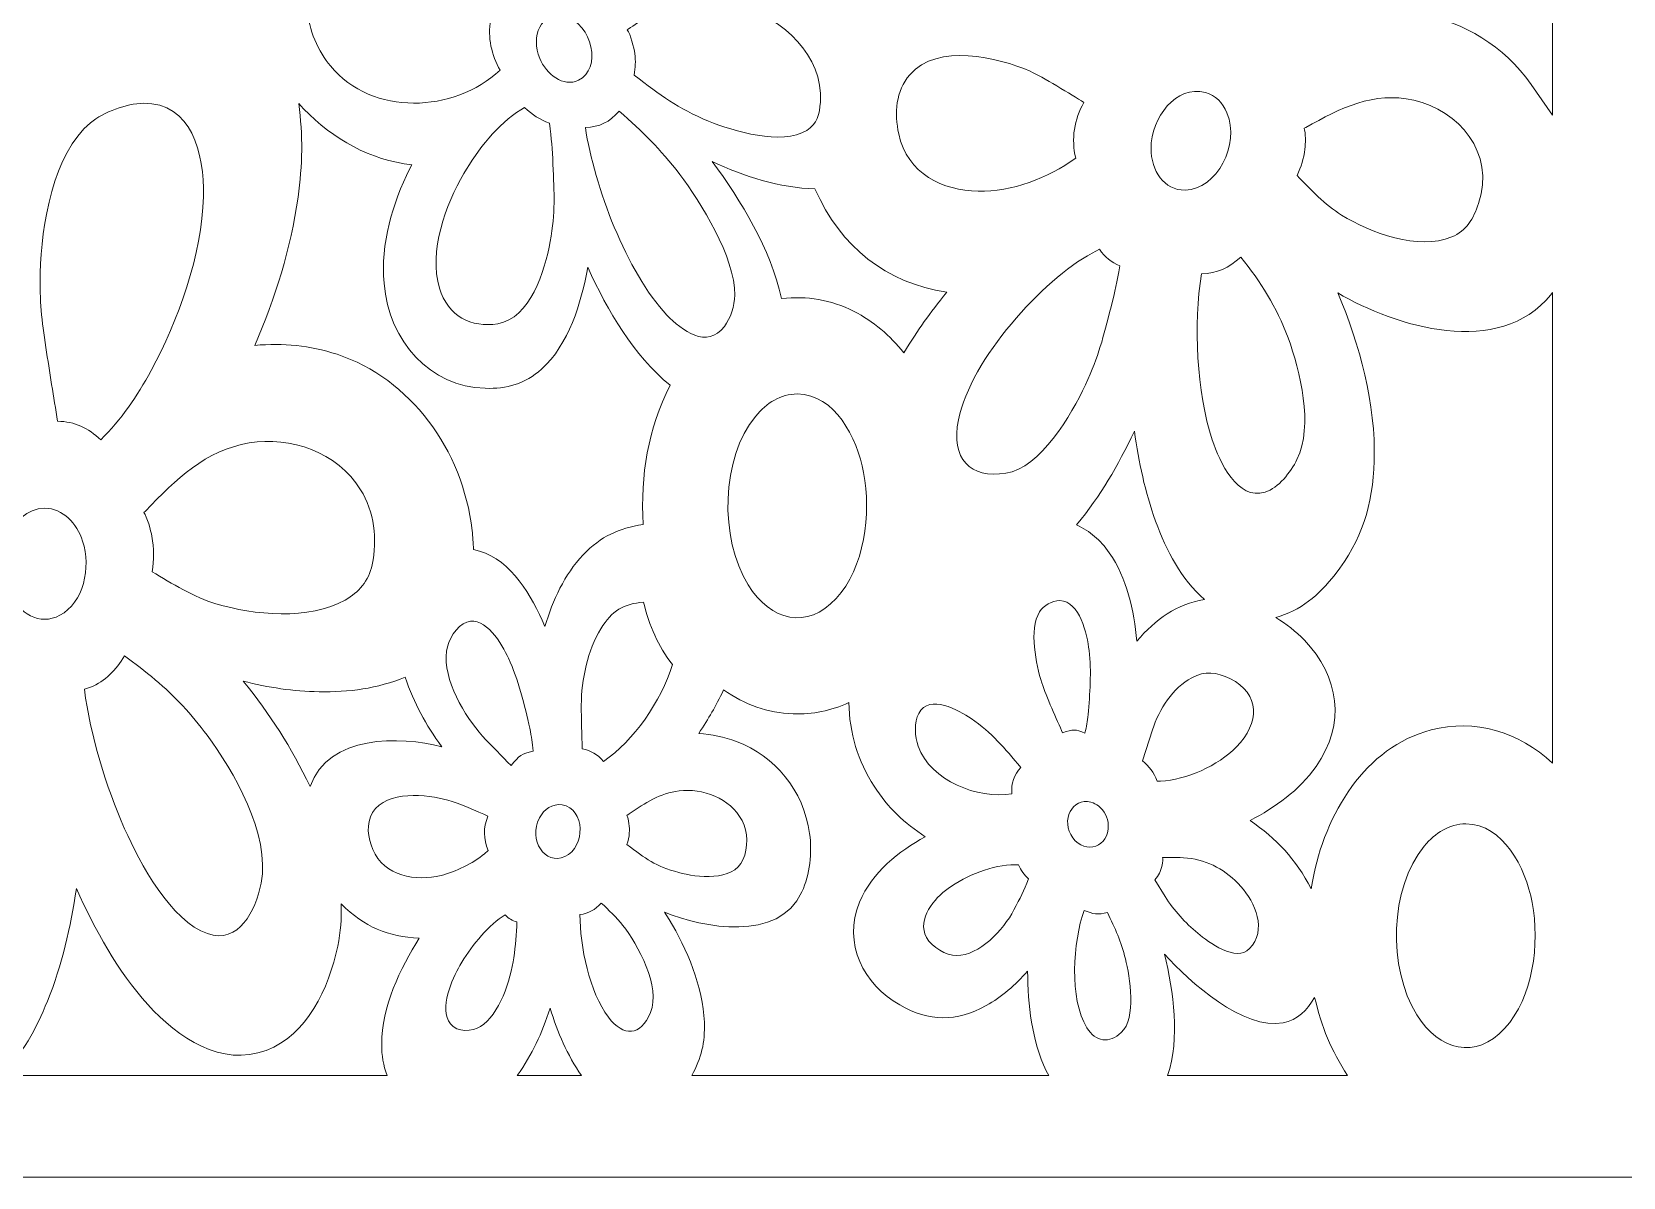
# Model space of a CAD drawing. Header units: centimetres. Extents: x -59 to 59, y -29 to 29.
# Drawn here: x -34.22 to -23.11, y -6.93 to 1.07 of the extents above; entities that cross this region are included whole.
import ezdxf

# ---------------------------------------------------------------- set-up
doc = ezdxf.new("R2010")
doc.units = ezdxf.units.CM
doc.header["$MEASUREMENT"] = 0
doc.layers.add('Camada 1', color=7, linetype='Continuous')

msp = doc.modelspace()

# ---------------------------------------------------------------- linework, layer by layer
at = {"layer": 'Camada 1', "color": 250, "lineweight": 9}
msp.add_open_spline([(-45.26401, 4.15292), (-45.26401, 4.15292), (-45.26401, 3.54479), (-45.26401, 3.54479), (-45.26401, 3.54479), (-45.26401, 3.54479), (-45.51398, 3.54479), (-45.51398, 3.54479), (-45.51398, 3.54479), (-45.51398, 3.54479), (-45.51398, 2.25923), (-45.51398, 2.25923), (-45.51398, 2.25923), (-45.51398, 2.25923), (-45.26401, 2.25923), (-45.26401, 2.25923), (-45.26401, 2.25923), (-45.26401, 2.25923), (-45.26401, 0.97365), (-45.26401, 0.97365), (-45.26401, 0.97365), (-45.26401, 0.97365), (-45.51398, 0.97365), (-45.51398, 0.97365), (-45.51398, 0.97365), (-45.51398, 0.97365), (-45.51398, -0.31242), (-45.51398, -0.31242), (-45.51398, -0.31242), (-45.51398, -0.31242), (-45.26401, -0.31242), (-45.26401, -0.31242), (-45.26401, -0.31242), (-45.26401, -0.31242), (-45.26401, -1.598), (-45.26401, -1.598), (-45.26401, -1.598), (-45.26401, -1.598), (-45.51398, -1.598), (-45.51398, -1.598), (-45.51398, -1.598), (-45.51398, -1.598), (-45.51398, -2.88408), (-45.51398, -2.88408), (-45.51398, -2.88408), (-45.51398, -2.88408), (-45.26401, -2.88408), (-45.26401, -2.88408), (-45.26401, -2.88408), (-45.26401, -2.88408), (-45.26401, -6.92629), (-45.26401, -6.92629), (-45.26401, -6.92629), (-45.26401, -6.92629), (-22.90393, -6.92629), (-22.90393, -6.92629), (-22.90393, -6.92629), (-22.90393, -6.92629), (-22.90393, -2.88408), (-22.90393, -2.88408), (-22.90393, -2.88408), (-22.90393, -2.88408), (-22.65396, -2.88408), (-22.65396, -2.88408), (-22.65396, -2.88408), (-22.65396, -2.88408), (-22.65396, -1.598), (-22.65396, -1.598), (-22.65396, -1.598), (-22.65396, -1.598), (-22.90393, -1.598), (-22.90393, -1.598), (-22.90393, -1.598), (-22.90393, -1.598), (-22.90393, -0.31242), (-22.90393, -0.31242), (-22.90393, -0.31242), (-22.90393, -0.31242), (-22.65396, -0.31242), (-22.65396, -0.31242), (-22.65396, -0.31242), (-22.65396, -0.31242), (-22.65396, 0.97365), (-22.65396, 0.97365), (-22.65396, 0.97365), (-22.65396, 0.97365), (-22.90393, 0.97365), (-22.90393, 0.97365), (-22.90393, 0.97365), (-22.90393, 0.97365), (-22.90393, 2.25923), (-22.90393, 2.25923), (-22.90393, 2.25923), (-22.90393, 2.25923), (-22.65396, 2.25923), (-22.65396, 2.25923), (-22.65396, 2.25923), (-22.65396, 2.25923), (-22.65396, 3.54479), (-22.65396, 3.54479), (-22.65396, 3.54479), (-22.65396, 3.54479), (-22.90393, 3.54479), (-22.90393, 3.54479), (-22.90393, 3.54479), (-22.90393, 3.54479), (-22.90393, 4.15292), (-22.90393, 4.15292)], degree=3, knots=[0, 0, 0, 0, 0.03571429, 0.03571429, 0.03571429, 0.03571429, 0.07142857, 0.07142857, 0.07142857, 0.07142857, 0.10714286, 0.10714286, 0.10714286, 0.10714286, 0.14285714, 0.14285714, 0.14285714, 0.14285714, 0.17857143, 0.17857143, 0.17857143, 0.17857143, 0.21428571, 0.21428571, 0.21428571, 0.21428571, 0.25, 0.25, 0.25, 0.25, 0.28571429, 0.28571429, 0.28571429, 0.28571429, 0.32142857, 0.32142857, 0.32142857, 0.32142857, 0.35714286, 0.35714286, 0.35714286, 0.35714286, 0.39285714, 0.39285714, 0.39285714, 0.39285714, 0.42857143, 0.42857143, 0.42857143, 0.42857143, 0.46428571, 0.46428571, 0.46428571, 0.46428571, 0.5, 0.5, 0.5, 0.5, 0.53571429, 0.53571429, 0.53571429, 0.53571429, 0.57142857, 0.57142857, 0.57142857, 0.57142857, 0.60714286, 0.60714286, 0.60714286, 0.60714286, 0.64285714, 0.64285714, 0.64285714, 0.64285714, 0.67857143, 0.67857143, 0.67857143, 0.67857143, 0.71428571, 0.71428571, 0.71428571, 0.71428571, 0.75, 0.75, 0.75, 0.75, 0.78571429, 0.78571429, 0.78571429, 0.78571429, 0.82142857, 0.82142857, 0.82142857, 0.82142857, 0.85714286, 0.85714286, 0.85714286, 0.85714286, 0.89285714, 0.89285714, 0.89285714, 0.89285714, 0.92857143, 0.92857143, 0.92857143, 0.92857143, 1, 1, 1, 1], dxfattribs=at)
at = {"layer": 'Camada 1', "color": 1, "lineweight": 9}
for points, knots in [([(-23.60548, 0.48565), (-23.60548, 0.48565), (-23.7555, 0.70055), (-23.7555, 0.70055), (-23.7555, 0.70055), (-23.94855, 0.97314), (-24.21917, 1.13034), (-24.52818, 1.19653), (-24.52818, 1.19653), (-24.52818, 1.19653), (-24.56116, 1.20321), (-24.56116, 1.20321), (-24.56116, 1.20321), (-24.37622, 1.42416), (-24.21953, 1.63954), (-24.08398, 1.89941), (-24.08398, 1.89941), (-23.87686, 2.29647), (-23.70876, 2.84544), (-23.9537, 3.26738), (-23.9537, 3.26738), (-23.96424, 3.28554), (-23.98972, 3.33042), (-24.00645, 3.34191), (-24.00645, 3.34191), (-24.00645, 3.34191), (-24.09635, 3.40414), (-24.09635, 3.40414), (-24.09635, 3.40414), (-24.09635, 3.40414), (-23.60547, 3.40424), (-23.60547, 3.40424), (-23.60547, 3.40424), (-23.60547, 3.40424), (-23.60548, 0.48565), (-23.60548, 0.48565)], [0, 0, 0, 0, 0.1, 0.1, 0.1, 0.1, 0.2, 0.2, 0.2, 0.2, 0.3, 0.3, 0.3, 0.3, 0.4, 0.4, 0.4, 0.4, 0.5, 0.5, 0.5, 0.5, 0.6, 0.6, 0.6, 0.6, 0.7, 0.7, 0.7, 0.7, 0.8, 0.8, 0.8, 0.8, 1, 1, 1, 1]), ([(-31.01252, 1.17396), (-31.12426, 1.22989), (-31.24105, 1.28771), (-31.35453, 1.3395), (-31.35453, 1.3395), (-31.52225, 1.41604), (-31.74794, 1.47531), (-31.92977, 1.47673), (-31.92977, 1.47673), (-32.09036, 1.47799), (-32.28837, 1.43141), (-32.29426, 1.22134), (-32.29426, 1.22134), (-32.29789, 1.09175), (-32.21639, 0.92363), (-32.13821, 0.82952), (-32.13821, 0.82952), (-31.84368, 0.47496), (-31.27736, 0.50215), (-30.95313, 0.79957), (-30.95313, 0.79957), (-31.0114, 0.90551), (-31.04313, 1.02795), (-31.01807, 1.15054), (-31.01807, 1.15054), (-31.01807, 1.15054), (-31.01252, 1.17396), (-31.01252, 1.17396)], [0, 0, 0, 0, 0.125, 0.125, 0.125, 0.125, 0.25, 0.25, 0.25, 0.25, 0.375, 0.375, 0.375, 0.375, 0.5, 0.5, 0.5, 0.5, 0.625, 0.625, 0.625, 0.625, 0.75, 0.75, 0.75, 0.75, 1, 1, 1, 1]), ([(-30.06586, 1.08211), (-30.04221, 1.0526), (-30.01813, 0.95373), (-30.01312, 0.91564), (-30.01312, 0.91564), (-30.00616, 0.86257), (-30.00794, 0.81832), (-30.01731, 0.76623), (-30.01731, 0.76623), (-29.8292, 0.62381), (-29.71944, 0.53505), (-29.49718, 0.44479), (-29.49718, 0.44479), (-29.32413, 0.37451), (-28.98611, 0.27276), (-28.81202, 0.38013), (-28.81202, 0.38013), (-28.74073, 0.4241), (-28.72305, 0.4935), (-28.71706, 0.57737), (-28.71706, 0.57737), (-28.69369, 0.90481), (-28.98936, 1.15622), (-29.25019, 1.24746), (-29.25019, 1.24746), (-29.42663, 1.30919), (-29.61418, 1.31443), (-29.78844, 1.2416), (-29.78844, 1.2416), (-29.88379, 1.20176), (-29.97191, 1.14519), (-30.05791, 1.08612), (-30.05791, 1.08612), (-30.05791, 1.08612), (-30.06586, 1.08211), (-30.06586, 1.08211)], [0, 0, 0, 0, 0.1, 0.1, 0.1, 0.1, 0.2, 0.2, 0.2, 0.2, 0.3, 0.3, 0.3, 0.3, 0.4, 0.4, 0.4, 0.4, 0.5, 0.5, 0.5, 0.5, 0.6, 0.6, 0.6, 0.6, 0.7, 0.7, 0.7, 0.7, 0.8, 0.8, 0.8, 0.8, 1, 1, 1, 1]), ([(-30.50607, 1.17829), (-30.30188, 1.12278), (-30.24383, 0.80641), (-30.40571, 0.72997), (-30.40571, 0.72997), (-30.51143, 0.68004), (-30.63077, 0.77126), (-30.67675, 0.88209), (-30.67675, 0.88209), (-30.74036, 1.03541), (-30.66908, 1.21315), (-30.50607, 1.17829)], [0, 0, 0, 0, 0.25, 0.25, 0.25, 0.25, 0.5, 0.5, 0.5, 0.5, 1, 1, 1, 1]), ([(-26.87835, 0.57506), (-26.95934, 0.62571), (-27.17347, 0.75798), (-27.2521, 0.79217), (-27.2521, 0.79217), (-27.48115, 0.89174), (-27.89709, 0.99185), (-28.09346, 0.76847), (-28.09346, 0.76847), (-28.19161, 0.65681), (-28.20046, 0.49856), (-28.17028, 0.35484), (-28.17028, 0.35484), (-28.11184, 0.07669), (-27.86156, -0.04089), (-27.61601, -0.04485), (-27.61601, -0.04485), (-27.37897, -0.04868), (-27.13101, 0.04527), (-26.93492, 0.18538), (-26.93492, 0.18538), (-26.96673, 0.32148), (-26.94543, 0.45535), (-26.87835, 0.57506)], [0, 0, 0, 0, 0.14285714, 0.14285714, 0.14285714, 0.14285714, 0.28571429, 0.28571429, 0.28571429, 0.28571429, 0.42857143, 0.42857143, 0.42857143, 0.42857143, 0.57142857, 0.57142857, 0.57142857, 0.57142857, 0.71428571, 0.71428571, 0.71428571, 0.71428571, 1, 1, 1, 1]), ([(-26.02943, 0.6453), (-25.95773, 0.6219), (-25.90986, 0.57646), (-25.8786, 0.50156), (-25.8786, 0.50156), (-25.78664, 0.28121), (-25.94746, -0.03146), (-26.1709, -0.03669), (-26.1709, -0.03669), (-26.31741, -0.04012), (-26.40926, 0.09972), (-26.40894, 0.25317), (-26.40894, 0.25317), (-26.40848, 0.47068), (-26.23342, 0.69746), (-26.02943, 0.6453)], [0, 0, 0, 0, 0.2, 0.2, 0.2, 0.2, 0.4, 0.4, 0.4, 0.4, 0.6, 0.6, 0.6, 0.6, 1, 1, 1, 1]), ([(-34.04185, -1.65039), (-34.0706, -1.48003), (-34.09763, -1.30686), (-34.12417, -1.13591), (-34.12417, -1.13591), (-34.15392, -0.94419), (-34.16822, -0.81257), (-34.16333, -0.61421), (-34.16333, -0.61421), (-34.15521, -0.28504), (-34.07438, 0.2188), (-33.81152, 0.43347), (-33.81152, 0.43347), (-33.7206, 0.50773), (-33.56067, 0.56747), (-33.44433, 0.56913), (-33.44433, 0.56913), (-33.10715, 0.57391), (-33.01716, 0.22186), (-33.02418, -0.08144), (-33.02418, -0.08144), (-33.03359, -0.48754), (-33.20174, -0.95034), (-33.38921, -1.29576), (-33.38921, -1.29576), (-33.48865, -1.47897), (-33.59695, -1.63621), (-33.74082, -1.78034), (-33.74082, -1.78034), (-33.83053, -1.69546), (-33.92182, -1.65225), (-34.04185, -1.65039)], [0, 0, 0, 0, 0.11111111, 0.11111111, 0.11111111, 0.11111111, 0.22222222, 0.22222222, 0.22222222, 0.22222222, 0.33333333, 0.33333333, 0.33333333, 0.33333333, 0.44444444, 0.44444444, 0.44444444, 0.44444444, 0.55555556, 0.55555556, 0.55555556, 0.55555556, 0.66666667, 0.66666667, 0.66666667, 0.66666667, 0.77777778, 0.77777778, 0.77777778, 0.77777778, 1, 1, 1, 1]), ([(-31.13887, -2.54547), (-30.90783, -2.59022), (-30.75424, -2.82565), (-30.6601, -3.03859), (-30.6601, -3.03859), (-30.6601, -3.03859), (-30.64095, -3.08362), (-30.64095, -3.08362), (-30.64095, -3.08362), (-30.5839, -2.89826), (-30.50472, -2.72148), (-30.37365, -2.5832), (-30.37365, -2.5832), (-30.24663, -2.44916), (-30.12537, -2.40107), (-29.95498, -2.36987), (-29.95498, -2.36987), (-29.97385, -2.0262), (-29.91978, -1.70369), (-29.76694, -1.39895), (-29.76694, -1.39895), (-30.02407, -1.18754), (-30.19945, -0.88344), (-30.34113, -0.57537), (-30.34113, -0.57537), (-30.38581, -0.82599), (-30.47486, -1.11593), (-30.663, -1.28607), (-30.663, -1.28607), (-30.77892, -1.3909), (-30.90883, -1.42462), (-31.05752, -1.42027), (-31.05752, -1.42027), (-31.44147, -1.40903), (-31.72663, -1.09863), (-31.76321, -0.68731), (-31.76321, -0.68731), (-31.78753, -0.41392), (-31.70454, -0.12832), (-31.58474, 0.10967), (-31.58474, 0.10967), (-31.58474, 0.10967), (-31.56986, 0.13878), (-31.56986, 0.13878), (-31.56986, 0.13878), (-31.85916, 0.17535), (-32.11506, 0.31276), (-32.32446, 0.53051), (-32.32446, 0.53051), (-32.32446, 0.53051), (-32.35895, 0.56748), (-32.35895, 0.56748), (-32.35895, 0.56748), (-32.32837, 0.34323), (-32.33277, 0.13963), (-32.3639, -0.08543), (-32.3639, -0.08543), (-32.4143, -0.44981), (-32.52308, -0.78658), (-32.66516, -1.12044), (-32.66516, -1.12044), (-32.46417, -1.1055), (-32.28525, -1.11871), (-32.09109, -1.18301), (-32.09109, -1.18301), (-31.58071, -1.352), (-31.21371, -1.84737), (-31.14841, -2.41199), (-31.14841, -2.41199), (-31.14295, -2.45921), (-31.14089, -2.49823), (-31.13887, -2.54547)], [0, 0, 0, 0, 0.05263158, 0.05263158, 0.05263158, 0.05263158, 0.10526316, 0.10526316, 0.10526316, 0.10526316, 0.15789474, 0.15789474, 0.15789474, 0.15789474, 0.21052632, 0.21052632, 0.21052632, 0.21052632, 0.26315789, 0.26315789, 0.26315789, 0.26315789, 0.31578947, 0.31578947, 0.31578947, 0.31578947, 0.36842105, 0.36842105, 0.36842105, 0.36842105, 0.42105263, 0.42105263, 0.42105263, 0.42105263, 0.47368421, 0.47368421, 0.47368421, 0.47368421, 0.52631579, 0.52631579, 0.52631579, 0.52631579, 0.57894737, 0.57894737, 0.57894737, 0.57894737, 0.63157895, 0.63157895, 0.63157895, 0.63157895, 0.68421053, 0.68421053, 0.68421053, 0.68421053, 0.73684211, 0.73684211, 0.73684211, 0.73684211, 0.78947368, 0.78947368, 0.78947368, 0.78947368, 0.84210526, 0.84210526, 0.84210526, 0.84210526, 0.89473684, 0.89473684, 0.89473684, 0.89473684, 1, 1, 1, 1]), ([(-25.34036, 0.39463), (-25.32795, 0.36797), (-25.33098, 0.2815), (-25.33467, 0.24975), (-25.33467, 0.24975), (-25.34249, 0.18239), (-25.36107, 0.12593), (-25.38963, 0.06597), (-25.38963, 0.06597), (-25.294, -0.03339), (-25.19453, -0.13979), (-25.07911, -0.21091), (-25.07911, -0.21091), (-24.87905, -0.3342), (-24.54005, -0.46197), (-24.31009, -0.36386), (-24.31009, -0.36386), (-24.20702, -0.31989), (-24.15837, -0.23848), (-24.12204, -0.12925), (-24.12204, -0.12925), (-24.0044, 0.22456), (-24.26171, 0.52028), (-24.57517, 0.59058), (-24.57517, 0.59058), (-24.8563, 0.65364), (-25.0853, 0.53705), (-25.32903, 0.39988), (-25.32903, 0.39988), (-25.32903, 0.39988), (-25.34036, 0.39463), (-25.34036, 0.39463)], [0, 0, 0, 0, 0.11111111, 0.11111111, 0.11111111, 0.11111111, 0.22222222, 0.22222222, 0.22222222, 0.22222222, 0.33333333, 0.33333333, 0.33333333, 0.33333333, 0.44444444, 0.44444444, 0.44444444, 0.44444444, 0.55555556, 0.55555556, 0.55555556, 0.55555556, 0.66666667, 0.66666667, 0.66666667, 0.66666667, 0.77777778, 0.77777778, 0.77777778, 0.77777778, 1, 1, 1, 1]), ([(-30.6079, 0.4296), (-30.59525, 0.31959), (-30.58851, 0.25317), (-30.58385, 0.14358), (-30.58385, 0.14358), (-30.57494, -0.06591), (-30.56581, -0.18699), (-30.60388, -0.39672), (-30.60388, -0.39672), (-30.64083, -0.60022), (-30.74495, -0.93403), (-30.96994, -0.96972), (-30.96994, -0.96972), (-31.15349, -0.99883), (-31.3176, -0.91821), (-31.37654, -0.72123), (-31.37654, -0.72123), (-31.45307, -0.46549), (-31.33354, -0.13835), (-31.20668, 0.07788), (-31.20668, 0.07788), (-31.10804, 0.24599), (-30.96944, 0.42395), (-30.80777, 0.52437), (-30.80777, 0.52437), (-30.80777, 0.52437), (-30.7828, 0.5392), (-30.7828, 0.5392), (-30.7828, 0.5392), (-30.72581, 0.48687), (-30.67786, 0.45631), (-30.6079, 0.4296)], [0, 0, 0, 0, 0.11111111, 0.11111111, 0.11111111, 0.11111111, 0.22222222, 0.22222222, 0.22222222, 0.22222222, 0.33333333, 0.33333333, 0.33333333, 0.33333333, 0.44444444, 0.44444444, 0.44444444, 0.44444444, 0.55555556, 0.55555556, 0.55555556, 0.55555556, 0.66666667, 0.66666667, 0.66666667, 0.66666667, 0.77777778, 0.77777778, 0.77777778, 0.77777778, 1, 1, 1, 1]), ([(-30.12248, 0.51522), (-30.1866, 0.43633), (-30.26102, 0.40376), (-30.35749, 0.40025), (-30.35749, 0.40025), (-30.29709, -0.00908), (-30.07012, -0.61104), (-29.78852, -0.90884), (-29.78852, -0.90884), (-29.68464, -1.0187), (-29.50781, -1.14788), (-29.38726, -0.98856), (-29.38726, -0.98856), (-29.34423, -0.93168), (-29.31586, -0.84432), (-29.31504, -0.77107), (-29.31504, -0.77107), (-29.3121, -0.5046), (-29.5524, -0.12014), (-29.69926, 0.07256), (-29.69926, 0.07256), (-29.83814, 0.25479), (-29.95613, 0.36811), (-30.12248, 0.51522)], [0, 0, 0, 0, 0.14285714, 0.14285714, 0.14285714, 0.14285714, 0.28571429, 0.28571429, 0.28571429, 0.28571429, 0.42857143, 0.42857143, 0.42857143, 0.42857143, 0.57142857, 0.57142857, 0.57142857, 0.57142857, 0.71428571, 0.71428571, 0.71428571, 0.71428571, 1, 1, 1, 1]), ([(-28.13503, -1.17253), (-28.02983, -1.00206), (-27.95899, -0.90331), (-27.83446, -0.74841), (-27.83446, -0.74841), (-28.25866, -0.68489), (-28.57209, -0.43867), (-28.75552, -0.02821), (-28.75552, -0.02821), (-28.99797, -0.02118), (-29.25329, 0.05888), (-29.47378, 0.16389), (-29.47378, 0.16389), (-29.26714, -0.11376), (-29.06715, -0.44484), (-28.98786, -0.79449), (-28.98786, -0.79449), (-28.80821, -0.77449), (-28.64654, -0.80067), (-28.48202, -0.88356), (-28.48202, -0.88356), (-28.34836, -0.9509), (-28.23104, -1.05237), (-28.13503, -1.17253)], [0, 0, 0, 0, 0.14285714, 0.14285714, 0.14285714, 0.14285714, 0.28571429, 0.28571429, 0.28571429, 0.28571429, 0.42857143, 0.42857143, 0.42857143, 0.42857143, 0.57142857, 0.57142857, 0.57142857, 0.57142857, 0.71428571, 0.71428571, 0.71428571, 0.71428571, 1, 1, 1, 1]), ([(-26.62644, -0.5666), (-26.64812, -0.67924), (-26.65976, -0.74201), (-26.68814, -0.85182), (-26.68814, -0.85182), (-26.74528, -1.07298), (-26.77063, -1.18812), (-26.86689, -1.3964), (-26.86689, -1.3964), (-26.96392, -1.60637), (-27.1827, -1.97663), (-27.42206, -2.01312), (-27.42206, -2.01312), (-27.67172, -2.05117), (-27.80912, -1.91345), (-27.75306, -1.63945), (-27.75306, -1.63945), (-27.66602, -1.21404), (-27.16706, -0.66635), (-26.81993, -0.47606), (-26.81993, -0.47606), (-26.81993, -0.47606), (-26.76973, -0.45018), (-26.76973, -0.45018), (-26.76973, -0.45018), (-26.7278, -0.50548), (-26.68789, -0.53897), (-26.62644, -0.5666)], [0, 0, 0, 0, 0.125, 0.125, 0.125, 0.125, 0.25, 0.25, 0.25, 0.25, 0.375, 0.375, 0.375, 0.375, 0.5, 0.5, 0.5, 0.5, 0.625, 0.625, 0.625, 0.625, 0.75, 0.75, 0.75, 0.75, 1, 1, 1, 1]), ([(-25.78268, -0.50536), (-25.86523, -0.57987), (-25.94877, -0.61862), (-26.05707, -0.62129), (-26.05707, -0.62129), (-26.11157, -0.97036), (-26.09238, -1.44704), (-25.98151, -1.78098), (-25.98151, -1.78098), (-25.93032, -1.93519), (-25.80584, -2.20445), (-25.6131, -2.14499), (-25.6131, -2.14499), (-25.51826, -2.11573), (-25.43423, -2.00634), (-25.39004, -1.91717), (-25.39004, -1.91717), (-25.27408, -1.68315), (-25.36699, -1.29537), (-25.45222, -1.06798), (-25.45222, -1.06798), (-25.53366, -0.85071), (-25.64071, -0.67961), (-25.78268, -0.50536)], [0, 0, 0, 0, 0.14285714, 0.14285714, 0.14285714, 0.14285714, 0.28571429, 0.28571429, 0.28571429, 0.28571429, 0.42857143, 0.42857143, 0.42857143, 0.42857143, 0.57142857, 0.57142857, 0.57142857, 0.57142857, 0.71428571, 0.71428571, 0.71428571, 0.71428571, 1, 1, 1, 1]), ([(-23.60548, -0.75103), (-23.60548, -0.75103), (-23.60548, -4.03746), (-23.60548, -4.03746), (-23.60548, -4.03746), (-23.84307, -3.81695), (-24.14703, -3.72407), (-24.45394, -3.80481), (-24.45394, -3.80481), (-24.9124, -3.92539), (-25.19459, -4.3857), (-25.28222, -4.86149), (-25.28222, -4.86149), (-25.28222, -4.86149), (-25.29106, -4.91314), (-25.29106, -4.91314), (-25.29106, -4.91314), (-25.39842, -4.70554), (-25.53447, -4.56408), (-25.71746, -4.43644), (-25.71746, -4.43644), (-25.54248, -4.34511), (-25.37535, -4.22866), (-25.2562, -4.05957), (-25.2562, -4.05957), (-25.04701, -3.76273), (-25.09642, -3.43027), (-25.33752, -3.17884), (-25.33752, -3.17884), (-25.4006, -3.11306), (-25.46275, -3.06721), (-25.53847, -3.02079), (-25.53847, -3.02079), (-25.36766, -2.97197), (-25.23628, -2.86414), (-25.12341, -2.71945), (-25.12341, -2.71945), (-24.93855, -2.48251), (-24.85941, -2.23565), (-24.85069, -1.92803), (-24.85069, -1.92803), (-24.83937, -1.52931), (-24.95196, -1.11414), (-25.10507, -0.75464), (-25.10507, -0.75464), (-24.70382, -0.9914), (-23.97619, -1.21289), (-23.61785, -0.7669), (-23.61785, -0.7669), (-23.61785, -0.7669), (-23.60548, -0.75103), (-23.60548, -0.75103)], [0, 0, 0, 0, 0.07142857, 0.07142857, 0.07142857, 0.07142857, 0.14285714, 0.14285714, 0.14285714, 0.14285714, 0.21428571, 0.21428571, 0.21428571, 0.21428571, 0.28571429, 0.28571429, 0.28571429, 0.28571429, 0.35714286, 0.35714286, 0.35714286, 0.35714286, 0.42857143, 0.42857143, 0.42857143, 0.42857143, 0.5, 0.5, 0.5, 0.5, 0.57142857, 0.57142857, 0.57142857, 0.57142857, 0.64285714, 0.64285714, 0.64285714, 0.64285714, 0.71428571, 0.71428571, 0.71428571, 0.71428571, 0.78571429, 0.78571429, 0.78571429, 0.78571429, 0.85714286, 0.85714286, 0.85714286, 0.85714286, 1, 1, 1, 1]), ([(-28.87834, -1.45907), (-28.61507, -1.46441), (-28.46298, -1.7613), (-28.41539, -2.00893), (-28.41539, -2.00893), (-28.35997, -2.29742), (-28.40982, -2.67262), (-28.60743, -2.88801), (-28.60743, -2.88801), (-28.80817, -3.10682), (-29.06513, -3.04406), (-29.22096, -2.79262), (-29.22096, -2.79262), (-29.42361, -2.46562), (-29.41107, -1.90751), (-29.16873, -1.61486), (-29.16873, -1.61486), (-29.09081, -1.52075), (-28.99585, -1.46145), (-28.87834, -1.45907)], [0, 0, 0, 0, 0.16666667, 0.16666667, 0.16666667, 0.16666667, 0.33333333, 0.33333333, 0.33333333, 0.33333333, 0.5, 0.5, 0.5, 0.5, 0.66666667, 0.66666667, 0.66666667, 0.66666667, 1, 1, 1, 1]), ([(-33.44066, -2.28828), (-33.4169, -2.31608), (-33.39117, -2.41639), (-33.38435, -2.45326), (-33.38435, -2.45326), (-33.36838, -2.53961), (-33.36978, -2.61477), (-33.38272, -2.70097), (-33.38272, -2.70097), (-33.24684, -2.78094), (-33.08425, -2.88019), (-32.93757, -2.924), (-32.93757, -2.924), (-32.675, -3.00243), (-32.28424, -3.04198), (-32.03433, -2.89807), (-32.03433, -2.89807), (-31.94141, -2.84456), (-31.87028, -2.76513), (-31.84633, -2.65231), (-31.84633, -2.65231), (-31.80832, -2.47327), (-31.83078, -2.28189), (-31.92662, -2.12798), (-31.92662, -2.12798), (-32.09194, -1.86251), (-32.41674, -1.75395), (-32.70371, -1.80195), (-32.70371, -1.80195), (-33.01139, -1.85343), (-33.21334, -2.05228), (-33.42926, -2.27811), (-33.42926, -2.27811), (-33.42926, -2.27811), (-33.44066, -2.28828), (-33.44066, -2.28828)], [0, 0, 0, 0, 0.1, 0.1, 0.1, 0.1, 0.2, 0.2, 0.2, 0.2, 0.3, 0.3, 0.3, 0.3, 0.4, 0.4, 0.4, 0.4, 0.5, 0.5, 0.5, 0.5, 0.6, 0.6, 0.6, 0.6, 0.7, 0.7, 0.7, 0.7, 0.8, 0.8, 0.8, 0.8, 1, 1, 1, 1]), ([(-26.92868, -2.37341), (-26.83307, -2.4179), (-26.76405, -2.47842), (-26.70093, -2.56776), (-26.70093, -2.56776), (-26.57722, -2.74282), (-26.52765, -2.97092), (-26.50848, -3.18595), (-26.50848, -3.18595), (-26.37539, -3.03194), (-26.23208, -2.92501), (-26.03611, -2.89502), (-26.03611, -2.89502), (-26.19827, -2.75173), (-26.30127, -2.55606), (-26.37677, -2.34774), (-26.37677, -2.34774), (-26.45252, -2.13869), (-26.49245, -1.94022), (-26.5253, -1.71971), (-26.5253, -1.71971), (-26.6433, -1.96756), (-26.75847, -2.16426), (-26.92868, -2.37341)], [0, 0, 0, 0, 0.14285714, 0.14285714, 0.14285714, 0.14285714, 0.28571429, 0.28571429, 0.28571429, 0.28571429, 0.42857143, 0.42857143, 0.42857143, 0.42857143, 0.57142857, 0.57142857, 0.57142857, 0.57142857, 0.71428571, 0.71428571, 0.71428571, 0.71428571, 1, 1, 1, 1]), ([(-34.13261, -2.25658), (-34.002, -2.26037), (-33.90927, -2.36143), (-33.86757, -2.48755), (-33.86757, -2.48755), (-33.80654, -2.67212), (-33.86145, -2.91736), (-34.02643, -3.00482), (-34.02643, -3.00482), (-34.16801, -3.07988), (-34.31368, -2.99247), (-34.38086, -2.84391), (-34.38086, -2.84391), (-34.48561, -2.6123), (-34.3837, -2.26497), (-34.13261, -2.25658)], [0, 0, 0, 0, 0.2, 0.2, 0.2, 0.2, 0.4, 0.4, 0.4, 0.4, 0.6, 0.6, 0.6, 0.6, 1, 1, 1, 1]), ([(-29.74978, -3.34907), (-29.85304, -3.21409), (-29.9096, -3.08244), (-29.95186, -2.91378), (-29.95186, -2.91378), (-30.08959, -2.92186), (-30.1734, -2.97452), (-30.24979, -3.09847), (-30.24979, -3.09847), (-30.34209, -3.24824), (-30.38563, -3.45388), (-30.38634, -3.63183), (-30.38634, -3.63183), (-30.38672, -3.72726), (-30.38276, -3.8395), (-30.38018, -3.93714), (-30.38018, -3.93714), (-30.31732, -3.94852), (-30.27391, -3.97406), (-30.2313, -4.02403), (-30.2313, -4.02403), (-30.02021, -3.88097), (-29.82951, -3.60555), (-29.74978, -3.34907)], [0, 0, 0, 0, 0.14285714, 0.14285714, 0.14285714, 0.14285714, 0.28571429, 0.28571429, 0.28571429, 0.28571429, 0.42857143, 0.42857143, 0.42857143, 0.42857143, 0.57142857, 0.57142857, 0.57142857, 0.57142857, 0.71428571, 0.71428571, 0.71428571, 0.71428571, 1, 1, 1, 1]), ([(-27.02597, -3.8253), (-27.06436, -3.73797), (-27.14167, -3.56913), (-27.17094, -3.47691), (-27.17094, -3.47691), (-27.21152, -3.34907), (-27.26302, -3.10223), (-27.18672, -2.98079), (-27.18672, -2.98079), (-27.16028, -2.93872), (-27.09779, -2.90007), (-27.04666, -2.90181), (-27.04666, -2.90181), (-26.90451, -2.90668), (-26.85517, -3.13539), (-26.84123, -3.25115), (-26.84123, -3.25115), (-26.82402, -3.39415), (-26.83506, -3.55526), (-26.84813, -3.69817), (-26.84813, -3.69817), (-26.8527, -3.74805), (-26.85762, -3.77795), (-26.8702, -3.82647), (-26.8702, -3.82647), (-26.93607, -3.80066), (-26.9541, -3.79772), (-27.02597, -3.8253)], [0, 0, 0, 0, 0.125, 0.125, 0.125, 0.125, 0.25, 0.25, 0.25, 0.25, 0.375, 0.375, 0.375, 0.375, 0.5, 0.5, 0.5, 0.5, 0.625, 0.625, 0.625, 0.625, 0.75, 0.75, 0.75, 0.75, 1, 1, 1, 1]), ([(-30.87634, -4.05401), (-30.93987, -3.98883), (-31.01426, -3.91427), (-31.07518, -3.84751), (-31.07518, -3.84751), (-31.19958, -3.71119), (-31.35387, -3.45225), (-31.32669, -3.25456), (-31.32669, -3.25456), (-31.31662, -3.18129), (-31.25842, -3.07666), (-31.18471, -3.05182), (-31.18471, -3.05182), (-31.05314, -3.00748), (-30.94032, -3.20626), (-30.89424, -3.30486), (-30.89424, -3.30486), (-30.82663, -3.4495), (-30.78104, -3.63632), (-30.74633, -3.79313), (-30.74633, -3.79313), (-30.73249, -3.85568), (-30.72699, -3.88937), (-30.72251, -3.95339), (-30.72251, -3.95339), (-30.80499, -3.97016), (-30.81741, -3.9823), (-30.87634, -4.05401)], [0, 0, 0, 0, 0.125, 0.125, 0.125, 0.125, 0.25, 0.25, 0.25, 0.25, 0.375, 0.375, 0.375, 0.375, 0.5, 0.5, 0.5, 0.5, 0.625, 0.625, 0.625, 0.625, 0.75, 0.75, 0.75, 0.75, 1, 1, 1, 1]), ([(-33.57472, -3.28815), (-33.63438, -3.38743), (-33.70927, -3.46389), (-33.8134, -3.50655), (-33.8134, -3.50655), (-33.8134, -3.50655), (-33.85529, -3.52112), (-33.85529, -3.52112), (-33.85529, -3.52112), (-33.81181, -3.84459), (-33.7047, -4.19949), (-33.57407, -4.495), (-33.57407, -4.495), (-33.4685, -4.73385), (-33.24748, -5.14159), (-32.99681, -5.22655), (-32.99681, -5.22655), (-32.77653, -5.30121), (-32.66043, -5.06962), (-32.62137, -4.8738), (-32.62137, -4.8738), (-32.55434, -4.53769), (-32.81841, -4.08379), (-32.99766, -3.84242), (-32.99766, -3.84242), (-33.10782, -3.69406), (-33.22156, -3.57021), (-33.36069, -3.45438), (-33.36069, -3.45438), (-33.43284, -3.39432), (-33.49869, -3.34231), (-33.57472, -3.28815)], [0, 0, 0, 0, 0.11111111, 0.11111111, 0.11111111, 0.11111111, 0.22222222, 0.22222222, 0.22222222, 0.22222222, 0.33333333, 0.33333333, 0.33333333, 0.33333333, 0.44444444, 0.44444444, 0.44444444, 0.44444444, 0.55555556, 0.55555556, 0.55555556, 0.55555556, 0.66666667, 0.66666667, 0.66666667, 0.66666667, 0.77777778, 0.77777778, 0.77777778, 0.77777778, 1, 1, 1, 1]), ([(-31.61526, -3.43539), (-31.80964, -3.51652), (-32.00901, -3.5421), (-32.21652, -3.53829), (-32.21652, -3.53829), (-32.39478, -3.53502), (-32.57321, -3.50972), (-32.7462, -3.46346), (-32.7462, -3.46346), (-32.55675, -3.69745), (-32.41201, -3.92412), (-32.27932, -4.20014), (-32.27932, -4.20014), (-32.15403, -3.83675), (-31.65033, -3.84703), (-31.3608, -3.92163), (-31.3608, -3.92163), (-31.47284, -3.76642), (-31.55422, -3.6213), (-31.61526, -3.43539)], [0, 0, 0, 0, 0.16666667, 0.16666667, 0.16666667, 0.16666667, 0.33333333, 0.33333333, 0.33333333, 0.33333333, 0.5, 0.5, 0.5, 0.5, 0.66666667, 0.66666667, 0.66666667, 0.66666667, 1, 1, 1, 1]), ([(-26.46858, -4.02016), (-26.46858, -4.02016), (-26.39955, -3.80459), (-26.39955, -3.80459), (-26.39955, -3.80459), (-26.3513, -3.65945), (-26.25674, -3.51049), (-26.12475, -3.4409), (-26.12475, -3.4409), (-26.03006, -3.39098), (-25.95165, -3.40044), (-25.85771, -3.44666), (-25.85771, -3.44666), (-25.64449, -3.55156), (-25.65042, -3.75726), (-25.81222, -3.92277), (-25.81222, -3.92277), (-25.94158, -4.0551), (-26.16388, -4.15501), (-26.34233, -4.16132), (-26.34233, -4.16132), (-26.34233, -4.16132), (-26.36679, -4.16167), (-26.36679, -4.16167), (-26.36679, -4.16167), (-26.38919, -4.10129), (-26.42075, -4.05926), (-26.46858, -4.02016)], [0, 0, 0, 0, 0.125, 0.125, 0.125, 0.125, 0.25, 0.25, 0.25, 0.25, 0.375, 0.375, 0.375, 0.375, 0.5, 0.5, 0.5, 0.5, 0.625, 0.625, 0.625, 0.625, 0.75, 0.75, 0.75, 0.75, 1, 1, 1, 1]), ([(-29.6139, -6.21757), (-29.5479, -6.09195), (-29.52153, -5.99022), (-29.52715, -5.84382), (-29.52715, -5.84382), (-29.53652, -5.59972), (-29.64949, -5.32881), (-29.77259, -5.12801), (-29.77259, -5.12801), (-29.77259, -5.12801), (-29.8051, -5.07614), (-29.8051, -5.07614), (-29.8051, -5.07614), (-29.53766, -5.18679), (-29.00845, -5.28952), (-28.84598, -4.93548), (-28.84598, -4.93548), (-28.79073, -4.81507), (-28.77382, -4.66004), (-28.79237, -4.52755), (-28.79237, -4.52755), (-28.8347, -4.22528), (-29.03525, -3.9868), (-29.30189, -3.88587), (-29.30189, -3.88587), (-29.39025, -3.85242), (-29.47334, -3.83689), (-29.56648, -3.82916), (-29.56648, -3.82916), (-29.49378, -3.71883), (-29.45086, -3.64588), (-29.39311, -3.52561), (-29.39311, -3.52561), (-29.24159, -3.62861), (-29.08718, -3.68624), (-28.90716, -3.69254), (-28.90716, -3.69254), (-28.76863, -3.69737), (-28.64516, -3.6698), (-28.51748, -3.61397), (-28.51748, -3.61397), (-28.5164, -3.82585), (-28.45327, -4.02338), (-28.34188, -4.19742), (-28.34188, -4.19742), (-28.24708, -4.34556), (-28.12812, -4.45824), (-27.9854, -4.55006), (-27.9854, -4.55006), (-28.16764, -4.65181), (-28.35708, -4.79674), (-28.44298, -5.00575), (-28.44298, -5.00575), (-28.5631, -5.29802), (-28.41331, -5.58194), (-28.16331, -5.72437), (-28.16331, -5.72437), (-27.95786, -5.84141), (-27.76941, -5.84472), (-27.56047, -5.72913), (-27.56047, -5.72913), (-27.44854, -5.66721), (-27.35737, -5.58535), (-27.27013, -5.48891), (-27.27013, -5.48891), (-27.26935, -5.72392), (-27.24134, -5.97134), (-27.14047, -6.18296), (-27.14047, -6.18296), (-27.14047, -6.18296), (-27.12311, -6.21757), (-27.12311, -6.21757), (-27.12311, -6.21757), (-27.12311, -6.21757), (-29.6139, -6.21757), (-29.6139, -6.21757)], [0, 0, 0, 0, 0.05, 0.05, 0.05, 0.05, 0.1, 0.1, 0.1, 0.1, 0.15, 0.15, 0.15, 0.15, 0.2, 0.2, 0.2, 0.2, 0.25, 0.25, 0.25, 0.25, 0.3, 0.3, 0.3, 0.3, 0.35, 0.35, 0.35, 0.35, 0.4, 0.4, 0.4, 0.4, 0.45, 0.45, 0.45, 0.45, 0.5, 0.5, 0.5, 0.5, 0.55, 0.55, 0.55, 0.55, 0.6, 0.6, 0.6, 0.6, 0.65, 0.65, 0.65, 0.65, 0.7, 0.7, 0.7, 0.7, 0.75, 0.75, 0.75, 0.75, 0.8, 0.8, 0.8, 0.8, 0.85, 0.85, 0.85, 0.85, 0.9, 0.9, 0.9, 0.9, 1, 1, 1, 1]), ([(-27.31667, -4.06652), (-27.4338, -3.93181), (-27.51847, -3.82425), (-27.66487, -3.72566), (-27.66487, -3.72566), (-27.75024, -3.66817), (-27.95436, -3.5505), (-28.03068, -3.68905), (-28.03068, -3.68905), (-28.0649, -3.75119), (-28.05795, -3.85264), (-28.03417, -3.91801), (-28.03417, -3.91801), (-27.94528, -4.16237), (-27.61908, -4.28826), (-27.37954, -4.25088), (-27.37954, -4.25088), (-27.38601, -4.17741), (-27.36788, -4.11593), (-27.31667, -4.06652)], [0, 0, 0, 0, 0.16666667, 0.16666667, 0.16666667, 0.16666667, 0.33333333, 0.33333333, 0.33333333, 0.33333333, 0.5, 0.5, 0.5, 0.5, 0.66666667, 0.66666667, 0.66666667, 0.66666667, 1, 1, 1, 1]), ([(-31.03861, -4.40588), (-31.10655, -4.3762), (-31.24489, -4.31363), (-31.31867, -4.29445), (-31.31867, -4.29445), (-31.4627, -4.25699), (-31.74389, -4.22135), (-31.84298, -4.38211), (-31.84298, -4.38211), (-31.89019, -4.45872), (-31.87609, -4.5588), (-31.84242, -4.63827), (-31.84242, -4.63827), (-31.76111, -4.83019), (-31.53934, -4.86166), (-31.36519, -4.81991), (-31.36519, -4.81991), (-31.26318, -4.79547), (-31.14549, -4.73753), (-31.06249, -4.66881), (-31.06249, -4.66881), (-31.06249, -4.66881), (-31.03717, -4.64698), (-31.03717, -4.64698), (-31.03717, -4.64698), (-31.07078, -4.56472), (-31.07029, -4.4886), (-31.03861, -4.40588)], [0, 0, 0, 0, 0.125, 0.125, 0.125, 0.125, 0.25, 0.25, 0.25, 0.25, 0.375, 0.375, 0.375, 0.375, 0.5, 0.5, 0.5, 0.5, 0.625, 0.625, 0.625, 0.625, 0.75, 0.75, 0.75, 0.75, 1, 1, 1, 1]), ([(-30.06806, -4.40176), (-30.05357, -4.42298), (-30.04894, -4.49241), (-30.05093, -4.52224), (-30.05093, -4.52224), (-30.05286, -4.55143), (-30.05871, -4.57785), (-30.06789, -4.60525), (-30.06789, -4.60525), (-29.93564, -4.70302), (-29.87172, -4.75542), (-29.70572, -4.79995), (-29.70572, -4.79995), (-29.58305, -4.83284), (-29.32626, -4.86763), (-29.25784, -4.71078), (-29.25784, -4.71078), (-29.22023, -4.62452), (-29.22089, -4.52042), (-29.2643, -4.43703), (-29.2643, -4.43703), (-29.34669, -4.27877), (-29.54103, -4.21044), (-29.70384, -4.23043), (-29.70384, -4.23043), (-29.83743, -4.24684), (-29.93987, -4.31319), (-30.05123, -4.39074), (-30.05123, -4.39074), (-30.05123, -4.39074), (-30.06806, -4.40176), (-30.06806, -4.40176)], [0, 0, 0, 0, 0.11111111, 0.11111111, 0.11111111, 0.11111111, 0.22222222, 0.22222222, 0.22222222, 0.22222222, 0.33333333, 0.33333333, 0.33333333, 0.33333333, 0.44444444, 0.44444444, 0.44444444, 0.44444444, 0.55555556, 0.55555556, 0.55555556, 0.55555556, 0.66666667, 0.66666667, 0.66666667, 0.66666667, 0.77777778, 0.77777778, 0.77777778, 0.77777778, 1, 1, 1, 1]), ([(-30.52047, -4.32653), (-30.35737, -4.35661), (-30.35425, -4.62005), (-30.50116, -4.68849), (-30.50116, -4.68849), (-30.63984, -4.75309), (-30.75874, -4.57239), (-30.67832, -4.41904), (-30.67832, -4.41904), (-30.64606, -4.35751), (-30.58785, -4.31831), (-30.52047, -4.32653)], [0, 0, 0, 0, 0.25, 0.25, 0.25, 0.25, 0.5, 0.5, 0.5, 0.5, 1, 1, 1, 1]), ([(-26.77551, -4.33559), (-26.73534, -4.37007), (-26.70963, -4.41406), (-26.70704, -4.4705), (-26.70704, -4.4705), (-26.70023, -4.61968), (-26.86615, -4.67836), (-26.95518, -4.55749), (-26.95518, -4.55749), (-27.04307, -4.43816), (-26.95886, -4.27365), (-26.82863, -4.30868), (-26.82863, -4.30868), (-26.80753, -4.31436), (-26.79321, -4.32306), (-26.77551, -4.33559)], [0, 0, 0, 0, 0.2, 0.2, 0.2, 0.2, 0.4, 0.4, 0.4, 0.4, 0.6, 0.6, 0.6, 0.6, 1, 1, 1, 1]), ([(-24.21114, -4.45992), (-23.94787, -4.46527), (-23.79579, -4.76215), (-23.7482, -5.0098), (-23.7482, -5.0098), (-23.69278, -5.29828), (-23.74262, -5.67346), (-23.94024, -5.88887), (-23.94024, -5.88887), (-24.14096, -6.10766), (-24.39793, -6.04493), (-24.55376, -5.79348), (-24.55376, -5.79348), (-24.75642, -5.46648), (-24.74387, -4.90834), (-24.50154, -4.61571), (-24.50154, -4.61571), (-24.42361, -4.52161), (-24.32866, -4.46231), (-24.21114, -4.45992)], [0, 0, 0, 0, 0.16666667, 0.16666667, 0.16666667, 0.16666667, 0.33333333, 0.33333333, 0.33333333, 0.33333333, 0.5, 0.5, 0.5, 0.5, 0.66666667, 0.66666667, 0.66666667, 0.66666667, 1, 1, 1, 1]), ([(-27.26427, -4.84431), (-27.29947, -4.9309), (-27.3209, -4.9761), (-27.36572, -5.06065), (-27.36572, -5.06065), (-27.44084, -5.20233), (-27.6071, -5.38062), (-27.76679, -5.37909), (-27.76679, -5.37909), (-27.83877, -5.3784), (-27.93865, -5.32403), (-27.97583, -5.25404), (-27.97583, -5.25404), (-28.04696, -5.1202), (-27.91955, -4.98086), (-27.82501, -4.91111), (-27.82501, -4.91111), (-27.70144, -4.81993), (-27.51147, -4.74625), (-27.35977, -4.74528), (-27.35977, -4.74528), (-27.35977, -4.74528), (-27.33462, -4.74572), (-27.33462, -4.74572), (-27.33462, -4.74572), (-27.3163, -4.78486), (-27.29476, -4.81513), (-27.26427, -4.84431)], [0, 0, 0, 0, 0.125, 0.125, 0.125, 0.125, 0.25, 0.25, 0.25, 0.25, 0.375, 0.375, 0.375, 0.375, 0.5, 0.5, 0.5, 0.5, 0.625, 0.625, 0.625, 0.625, 0.75, 0.75, 0.75, 0.75, 1, 1, 1, 1]), ([(-26.32802, -4.6949), (-26.32114, -4.71938), (-26.33652, -4.77774), (-26.34988, -4.80425), (-26.34988, -4.80425), (-26.35853, -4.82142), (-26.36913, -4.83609), (-26.38191, -4.84996), (-26.38191, -4.84996), (-26.38191, -4.84996), (-26.31092, -4.96736), (-26.31092, -4.96736), (-26.31092, -4.96736), (-26.24655, -5.068), (-26.17142, -5.14929), (-26.08151, -5.22409), (-26.08151, -5.22409), (-26.00797, -5.28528), (-25.81512, -5.42853), (-25.7212, -5.33132), (-25.7212, -5.33132), (-25.59671, -5.20249), (-25.68247, -5.00881), (-25.78231, -4.89664), (-25.78231, -4.89664), (-25.88294, -4.78359), (-26.00909, -4.71524), (-26.15369, -4.6992), (-26.15369, -4.6992), (-26.2375, -4.68991), (-26.25691, -4.69814), (-26.32802, -4.6949)], [0, 0, 0, 0, 0.11111111, 0.11111111, 0.11111111, 0.11111111, 0.22222222, 0.22222222, 0.22222222, 0.22222222, 0.33333333, 0.33333333, 0.33333333, 0.33333333, 0.44444444, 0.44444444, 0.44444444, 0.44444444, 0.55555556, 0.55555556, 0.55555556, 0.55555556, 0.66666667, 0.66666667, 0.66666667, 0.66666667, 0.77777778, 0.77777778, 0.77777778, 0.77777778, 1, 1, 1, 1]), ([(-32.06186, -5.01943), (-31.8992, -5.18151), (-31.73471, -5.24761), (-31.51743, -5.2577), (-31.51743, -5.2577), (-31.65082, -5.46974), (-31.77941, -5.73561), (-31.7797, -5.99824), (-31.7797, -5.99824), (-31.77979, -6.07761), (-31.76864, -6.1436), (-31.74178, -6.21757), (-31.74178, -6.21757), (-31.74178, -6.21757), (-34.43184, -6.21757), (-34.43184, -6.21757), (-34.43184, -6.21757), (-34.28839, -6.06562), (-34.1927, -5.89513), (-34.11269, -5.69672), (-34.11269, -5.69672), (-34.01147, -5.44575), (-33.95112, -5.18092), (-33.91108, -4.9115), (-33.91108, -4.9115), (-33.77876, -5.2025), (-33.62364, -5.48739), (-33.4125, -5.72092), (-33.4125, -5.72092), (-33.20056, -5.95532), (-32.89841, -6.15882), (-32.58545, -6.04124), (-32.58545, -6.04124), (-32.30142, -5.93452), (-32.14928, -5.61026), (-32.08696, -5.31371), (-32.08696, -5.31371), (-32.06545, -5.21135), (-32.0601, -5.12406), (-32.06186, -5.01943)], [0, 0, 0, 0, 0.09090909, 0.09090909, 0.09090909, 0.09090909, 0.18181818, 0.18181818, 0.18181818, 0.18181818, 0.27272727, 0.27272727, 0.27272727, 0.27272727, 0.36363636, 0.36363636, 0.36363636, 0.36363636, 0.45454545, 0.45454545, 0.45454545, 0.45454545, 0.54545455, 0.54545455, 0.54545455, 0.54545455, 0.63636364, 0.63636364, 0.63636364, 0.63636364, 0.72727273, 0.72727273, 0.72727273, 0.72727273, 0.81818182, 0.81818182, 0.81818182, 0.81818182, 1, 1, 1, 1]), ([(-30.83577, -5.14477), (-30.83912, -5.23074), (-30.84592, -5.30904), (-30.85739, -5.39481), (-30.85739, -5.39481), (-30.87778, -5.54731), (-30.95969, -5.79607), (-31.08979, -5.87501), (-31.08979, -5.87501), (-31.14617, -5.90921), (-31.25278, -5.91839), (-31.3005, -5.85542), (-31.3005, -5.85542), (-31.38052, -5.74984), (-31.28726, -5.54268), (-31.23399, -5.44908), (-31.23399, -5.44908), (-31.16578, -5.32922), (-31.05041, -5.18411), (-30.9386, -5.10907), (-30.9386, -5.10907), (-30.9386, -5.10907), (-30.91831, -5.09605), (-30.91831, -5.09605), (-30.91831, -5.09605), (-30.89155, -5.12157), (-30.86994, -5.13409), (-30.83577, -5.14477)], [0, 0, 0, 0, 0.125, 0.125, 0.125, 0.125, 0.25, 0.25, 0.25, 0.25, 0.375, 0.375, 0.375, 0.375, 0.5, 0.5, 0.5, 0.5, 0.625, 0.625, 0.625, 0.625, 0.75, 0.75, 0.75, 0.75, 1, 1, 1, 1]), ([(-30.24715, -5.01301), (-30.28952, -5.06031), (-30.33473, -5.08564), (-30.39544, -5.09365), (-30.39544, -5.09365), (-30.39589, -5.31376), (-30.3289, -5.63614), (-30.19686, -5.81002), (-30.19686, -5.81002), (-30.09064, -5.94991), (-29.97301, -5.94285), (-29.90345, -5.7772), (-29.90345, -5.7772), (-29.82878, -5.59938), (-29.99246, -5.29891), (-30.09605, -5.16944), (-30.09605, -5.16944), (-30.1406, -5.11375), (-30.19526, -5.0603), (-30.24715, -5.01301)], [0, 0, 0, 0, 0.16666667, 0.16666667, 0.16666667, 0.16666667, 0.33333333, 0.33333333, 0.33333333, 0.33333333, 0.5, 0.5, 0.5, 0.5, 0.66666667, 0.66666667, 0.66666667, 0.66666667, 1, 1, 1, 1]), ([(-26.71386, -5.07943), (-26.77399, -5.09672), (-26.8187, -5.08977), (-26.87588, -5.0643), (-26.87588, -5.0643), (-26.9536, -5.2807), (-26.98176, -5.68268), (-26.85681, -5.88283), (-26.85681, -5.88283), (-26.79463, -5.98243), (-26.70093, -5.99526), (-26.61681, -5.91725), (-26.61681, -5.91725), (-26.50856, -5.81685), (-26.55646, -5.52799), (-26.58788, -5.40307), (-26.58788, -5.40307), (-26.61845, -5.28154), (-26.65879, -5.19028), (-26.71386, -5.07943)], [0, 0, 0, 0, 0.16666667, 0.16666667, 0.16666667, 0.16666667, 0.33333333, 0.33333333, 0.33333333, 0.33333333, 0.5, 0.5, 0.5, 0.5, 0.66666667, 0.66666667, 0.66666667, 0.66666667, 1, 1, 1, 1]), ([(-25.26665, -5.67203), (-25.2169, -5.88014), (-25.15242, -6.04158), (-25.0365, -6.21757), (-25.0365, -6.21757), (-25.0365, -6.21757), (-26.2931, -6.21757), (-26.2931, -6.21757), (-26.2931, -6.21757), (-26.20524, -5.95392), (-26.25054, -5.6345), (-26.31535, -5.36916), (-26.31535, -5.36916), (-26.13979, -5.56674), (-25.76126, -5.90149), (-25.48655, -5.8494), (-25.48655, -5.8494), (-25.38553, -5.83025), (-25.32175, -5.76117), (-25.26665, -5.67203)], [0, 0, 0, 0, 0.16666667, 0.16666667, 0.16666667, 0.16666667, 0.33333333, 0.33333333, 0.33333333, 0.33333333, 0.5, 0.5, 0.5, 0.5, 0.66666667, 0.66666667, 0.66666667, 0.66666667, 1, 1, 1, 1]), ([(-30.38418, -6.21757), (-30.38418, -6.21757), (-30.83338, -6.21757), (-30.83338, -6.21757), (-30.83338, -6.21757), (-30.72653, -6.06861), (-30.6621, -5.92439), (-30.60446, -5.74684), (-30.60446, -5.74684), (-30.54921, -5.9194), (-30.48666, -6.07093), (-30.38418, -6.21757)], [0, 0, 0, 0, 0.25, 0.25, 0.25, 0.25, 0.5, 0.5, 0.5, 0.5, 1, 1, 1, 1])]:
    msp.add_open_spline(points, degree=3, knots=knots, dxfattribs=at)

doc.saveas('drawing.dxf')
